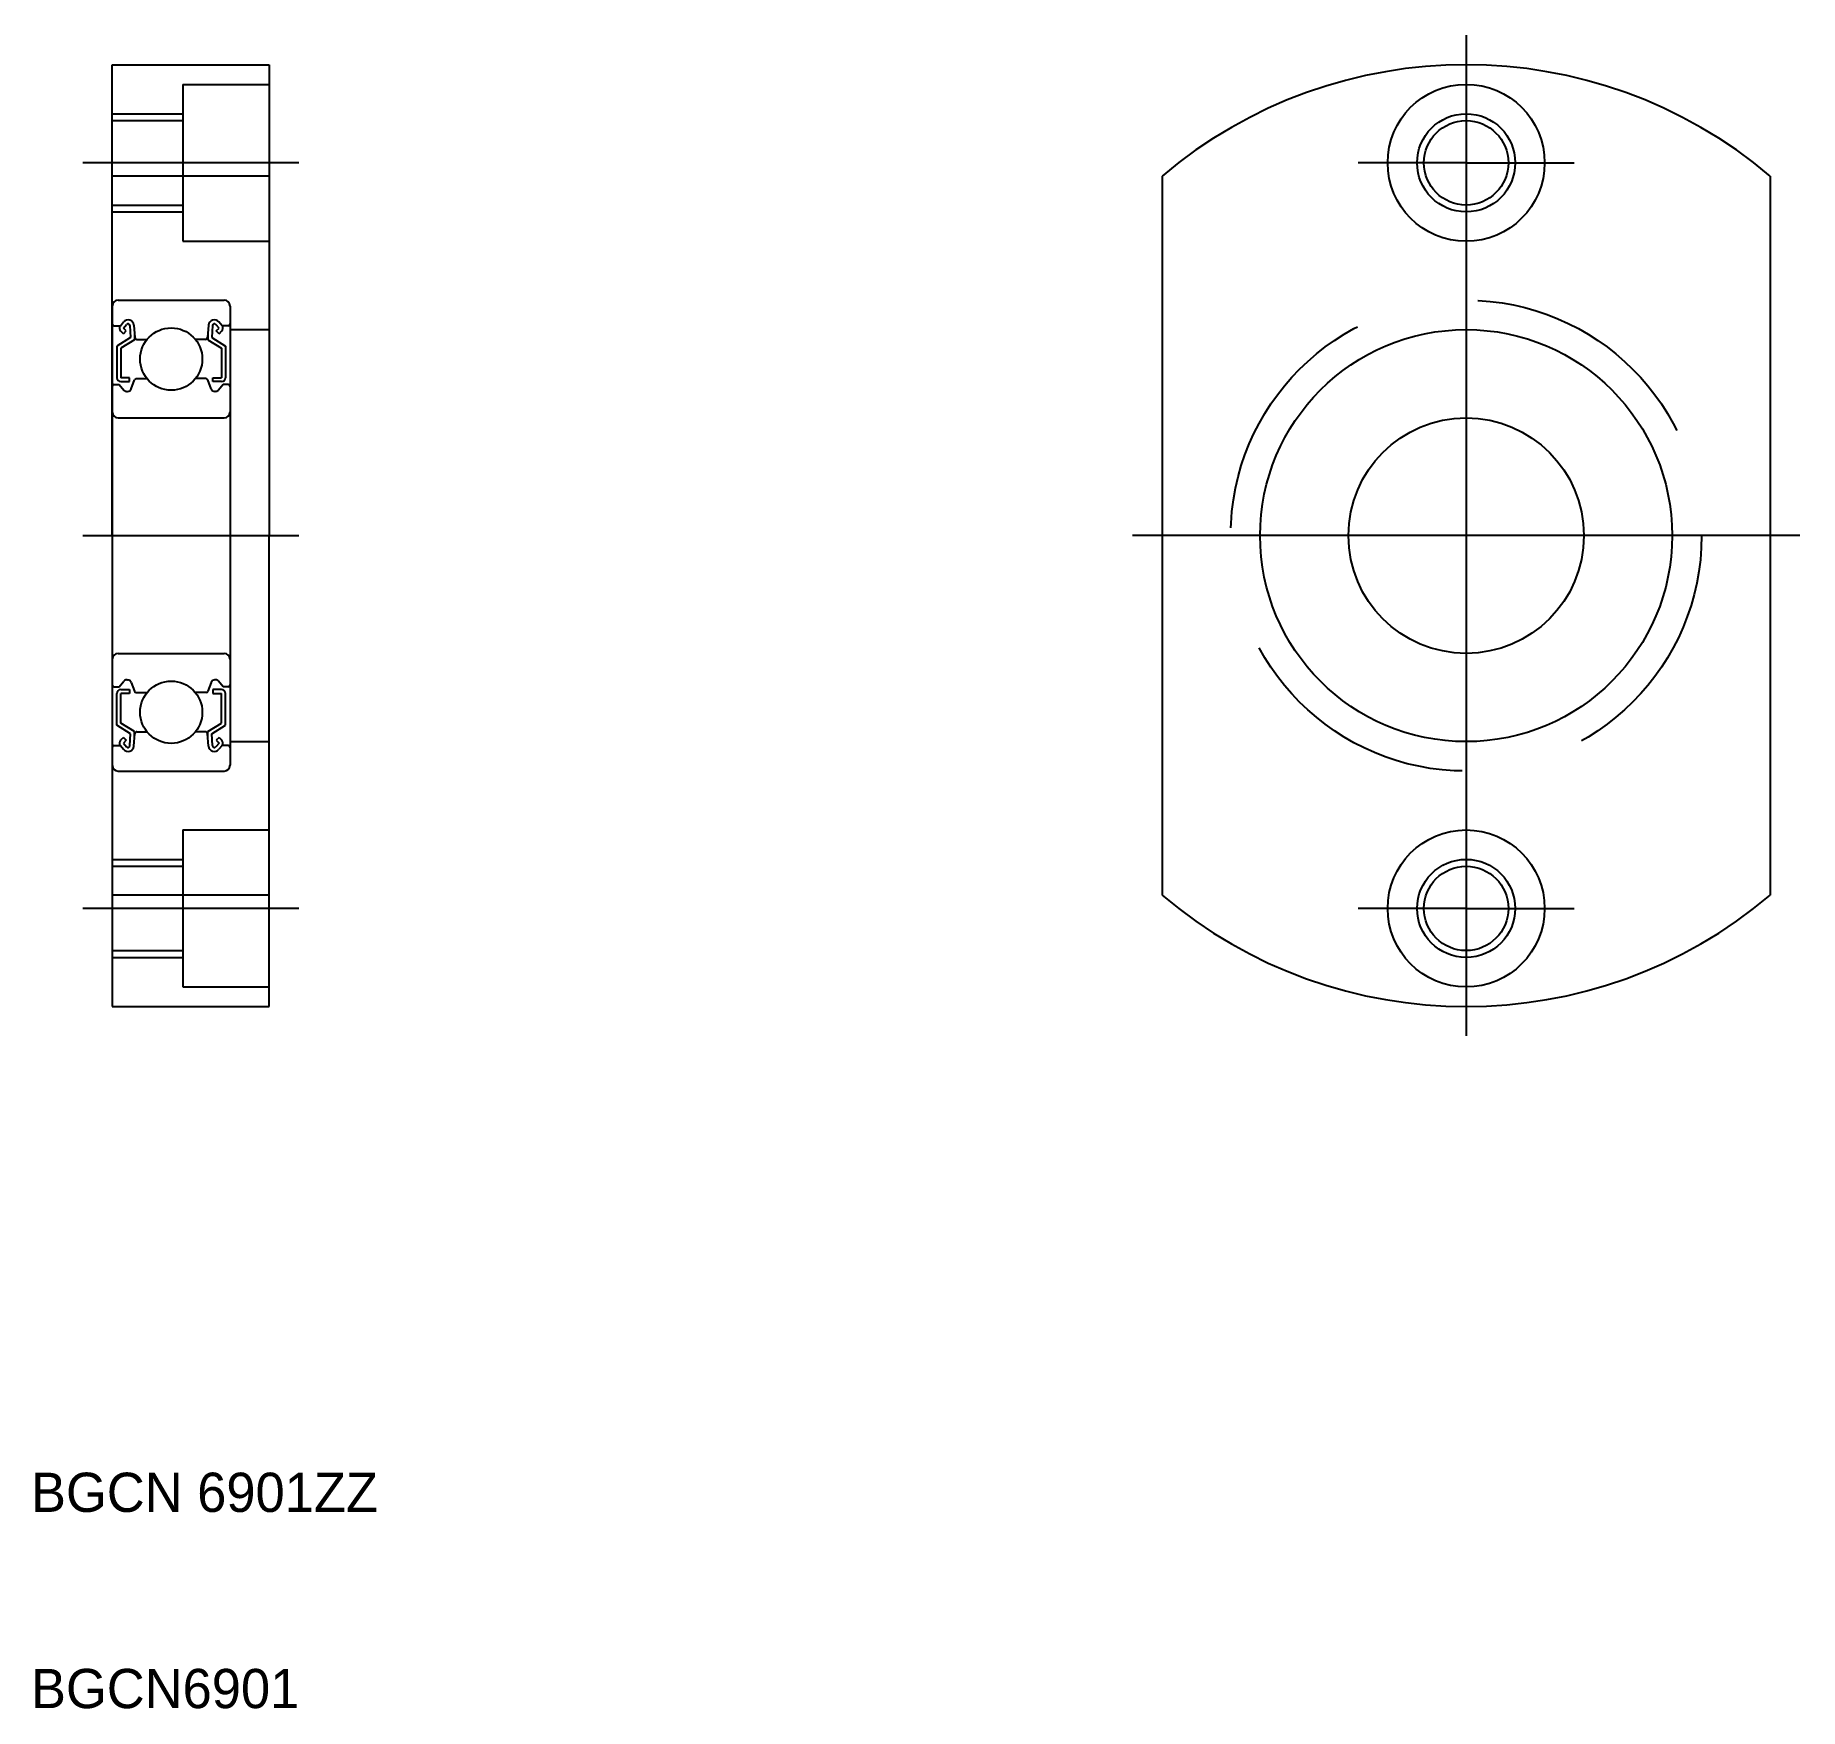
# Model space of a CAD drawing. Extents: x 111.1 to 201, y 61.3 to 146.6.
import ezdxf

# ---------------------------------------------------------------- set-up
doc = ezdxf.new("R2010")
doc.units = 0
doc.linetypes.add('CENTER', pattern=[2, 1.25, -0.25, 0.25, -0.25])
doc.linetypes.add('DASHED', pattern=[19.05, 12.7, -6.35])
doc.layers.get('0').update_dxf_attribs({"linetype": 'CONTINUOUS'})
doc.layers.add('CENTER', color=1, linetype='CENTER')

msp = doc.modelspace()

# ---------------------------------------------------------------- linework, layer by layer
at = {"color": 7}
for p, q in [((114.979, 121.082), (114.979, 145.082)), ((114.979, 145.082), (122.979, 145.082)), ((122.979, 145.082), (122.979, 121.082)), ((118.579, 144.082), (118.579, 136.082)), ((118.579, 144.082), (122.979, 144.082)), ((114.979, 142.232), (118.579, 142.232)), ((122.979, 139.406), (114.979, 139.406)), ((168.479, 139.406), (168.479, 102.759)), ((199.479, 139.406), (199.479, 102.759)), ((114.979, 137.932), (118.579, 137.932)), ((118.579, 136.082), (122.979, 136.082)), ((114.979, 121.082), (114.979, 97.082)), ((122.979, 97.082), (122.979, 121.082)), ((118.579, 106.082), (118.579, 98.082)), ((118.579, 106.082), (122.979, 106.082)), ((114.979, 104.232), (118.579, 104.232)), ((122.979, 102.759), (114.979, 102.759)), ((114.979, 99.932), (118.579, 99.932)), ((118.579, 98.082), (122.979, 98.082)), ((114.979, 97.082), (122.979, 97.082))]:
    msp.add_line(p, q, dxfattribs=at)
at = {"color": 3}
for p, q in [((114.979, 142.582), (118.579, 142.582)), ((114.979, 137.582), (118.579, 137.582)), ((114.979, 104.582), (118.579, 104.582)), ((114.979, 99.582), (118.579, 99.582))]:
    msp.add_line(p, q, dxfattribs=at)
for p, q in [((114.979, 132.782), (114.979, 109.382)), ((115.279, 133.082), (120.679, 133.082)), ((120.979, 132.782), (120.979, 109.382)), ((115.079, 131.782), (115.389, 131.782)), ((115.389, 131.782), (115.549, 131.972)), ((115.542, 131.371), (115.401, 131.512)), ((115.542, 131.653), (115.702, 131.843)), ((115.684, 131.512), (115.542, 131.653)), ((115.542, 131.371), (115.684, 131.512)), ((115.879, 131.784), (115.911, 131.18)), ((116.078, 131.805), (116.132, 131.173)), ((116.111, 131.416), (116.111, 131.069)), ((119.881, 131.805), (119.826, 131.173)), ((119.847, 131.416), (119.847, 131.069)), ((120.08, 131.784), (120.047, 131.18)), ((120.416, 131.653), (120.256, 131.843)), ((120.274, 131.512), (120.416, 131.653)), ((120.416, 131.371), (120.274, 131.512)), ((120.569, 131.782), (120.41, 131.972)), ((120.416, 131.371), (120.558, 131.512)), ((120.879, 131.782), (120.569, 131.782)), ((115.911, 131.18), (115.211, 130.743)), ((115.211, 130.743), (115.211, 129.132)), ((116.111, 131.069), (115.411, 130.632)), ((115.411, 130.632), (115.411, 129.132)), ((116.232, 131.082), (116.746, 131.082)), ((119.727, 131.082), (119.212, 131.082)), ((119.847, 131.069), (120.547, 130.632)), ((120.047, 131.18), (120.747, 130.743)), ((120.547, 130.632), (120.547, 129.132)), ((120.747, 130.743), (120.747, 129.132)), ((115.079, 128.782), (115.329, 128.782)), ((115.329, 128.782), (115.563, 128.504)), ((115.861, 129.132), (115.411, 129.132)), ((115.411, 128.932), (115.861, 128.932)), ((115.861, 128.932), (115.861, 129.132)), ((115.94, 128.564), (116.104, 129.016)), ((116.198, 129.082), (116.746, 129.082)), ((119.76, 129.082), (119.212, 129.082)), ((120.018, 128.564), (119.854, 129.016)), ((120.097, 129.132), (120.547, 129.132)), ((120.097, 128.932), (120.097, 129.132)), ((120.547, 128.932), (120.097, 128.932)), ((120.629, 128.782), (120.396, 128.504)), ((120.879, 128.782), (120.629, 128.782)), ((115.716, 128.432), (115.752, 128.432)), ((120.243, 128.432), (120.206, 128.432)), ((115.279, 127.082), (120.679, 127.082)), ((115.279, 115.082), (120.679, 115.082)), ((115.079, 113.382), (115.329, 113.382)), ((115.329, 113.382), (115.563, 113.661)), ((115.716, 113.732), (115.752, 113.732)), ((115.94, 113.6), (116.104, 113.148)), ((120.018, 113.6), (119.854, 113.148)), ((120.243, 113.732), (120.206, 113.732)), ((120.629, 113.382), (120.396, 113.661)), ((120.879, 113.382), (120.629, 113.382)), ((115.211, 111.421), (115.211, 113.032)), ((115.411, 113.232), (115.861, 113.232)), ((115.411, 111.532), (115.411, 113.032)), ((115.861, 113.032), (115.411, 113.032)), ((115.524, 113.232), (115.524, 113.232)), ((115.636, 113.232), (115.636, 113.232)), ((115.861, 113.232), (115.861, 113.032)), ((116.198, 113.082), (116.746, 113.082)), ((119.76, 113.082), (119.212, 113.082)), ((120.097, 113.232), (120.097, 113.032)), ((120.547, 113.232), (120.097, 113.232)), ((120.097, 113.032), (120.547, 113.032)), ((120.547, 111.532), (120.547, 113.032)), ((120.747, 111.421), (120.747, 113.032)), ((116.111, 111.095), (115.411, 111.532)), ((119.847, 111.095), (120.547, 111.532)), ((115.911, 110.984), (115.211, 111.421)), ((115.542, 110.793), (115.401, 110.652)), ((115.542, 110.793), (115.684, 110.652)), ((115.684, 110.652), (115.542, 110.511)), ((115.879, 110.38), (115.911, 110.984)), ((116.078, 110.359), (116.132, 110.991)), ((116.111, 110.748), (116.111, 111.095)), ((116.232, 111.082), (116.746, 111.082)), ((119.727, 111.082), (119.212, 111.082)), ((119.881, 110.359), (119.826, 110.991)), ((119.847, 110.748), (119.847, 111.095)), ((120.047, 110.984), (120.747, 111.421)), ((120.08, 110.38), (120.047, 110.984)), ((120.416, 110.793), (120.274, 110.652)), ((120.274, 110.652), (120.416, 110.511)), ((120.416, 110.793), (120.558, 110.652)), ((115.079, 110.382), (115.389, 110.382)), ((115.389, 110.382), (115.549, 110.192)), ((115.542, 110.511), (115.702, 110.321)), ((120.416, 110.511), (120.256, 110.321)), ((120.569, 110.382), (120.41, 110.192)), ((120.879, 110.382), (120.569, 110.382)), ((115.279, 109.082), (120.679, 109.082))]:
    msp.add_line(p, q)
at = {"color": 7, "linetype": 'CONTINUOUS'}
for p, q in [((120.979, 131.582), (122.979, 131.582)), ((120.979, 110.582), (122.979, 110.582))]:
    msp.add_line(p, q, dxfattribs=at)
at = {"color": 7}
for centre, radius in [((183.979, 140.082), 4), ((183.979, 140.082), 2.15), ((183.979, 121.082), 10.5), ((183.979, 121.082), 6), ((183.979, 102.082), 4), ((183.979, 102.082), 2.15)]:
    msp.add_circle(centre, radius, dxfattribs=at)
at = {"color": 3}
for centre in [(183.979, 140.082), (183.979, 102.082)]:
    msp.add_circle(centre, 2.5, dxfattribs=at)
at = {"color": 3, "linetype": 'DASHED'}
msp.add_circle((183.979, 121.082), 12, dxfattribs=at)
for centre in [(117.979, 130.082), (117.979, 112.082)]:
    msp.add_circle(centre, 1.587)
at = {"color": 7}
for start, end in [(49.77182, 130.22818), (229.77182, 310.22818)]:
    msp.add_arc((183.979, 121.082), 24, start, end, dxfattribs=at)
for centre, radius, start, end in [((115.279, 132.782), 0.3, 90, 180), ((120.679, 132.782), 0.3, 0, 90), ((115.079, 131.882), 0.1, 180, 270), ((115.543, 131.654), 0.2, 139.9921, 224.99797), ((115.779, 131.779), 0.3, 4.93496, 139.9921), ((115.779, 131.779), 0.1, 3.08644, 139.96282), ((120.18, 131.779), 0.3, 40.0079, 175.06504), ((120.18, 131.779), 0.1, 40.03718, 176.91356), ((120.416, 131.654), 0.2, 315.00203, 40.0079), ((120.879, 131.882), 0.1, 270, 0), ((116.232, 131.182), 0.1, 184.93496, 269.99889), ((119.727, 131.182), 0.1, 270.00111, 355.06504), ((115.079, 128.682), 0.1, 90, 180), ((115.411, 129.132), 0.2, 180, 270), ((116.198, 128.982), 0.1, 89.99895, 160.05843), ((119.76, 128.982), 0.1, 19.94157, 90.00105), ((120.547, 129.132), 0.2, 270, 0), ((120.879, 128.682), 0.1, 0, 90), ((115.716, 128.632), 0.2, 219.98626, 270), ((115.752, 128.632), 0.2, 270, 340.05843), ((120.206, 128.632), 0.2, 199.94157, 270), ((120.243, 128.632), 0.2, 270, 320.01374), ((115.279, 127.382), 0.3, 180, 270), ((120.679, 127.382), 0.3, 270, 0), ((115.279, 114.782), 0.3, 90, 180), ((120.679, 114.782), 0.3, 0, 90), ((115.079, 113.482), 0.1, 180, 270), ((115.716, 113.532), 0.2, 90, 140.01374), ((115.752, 113.532), 0.2, 19.94157, 90), ((120.206, 113.532), 0.2, 90, 160.05843), ((120.243, 113.532), 0.2, 39.98626, 90), ((120.879, 113.482), 0.1, 270, 0), ((115.411, 113.032), 0.2, 90, 180), ((116.198, 113.182), 0.1, 199.94157, 270.00105), ((119.76, 113.182), 0.1, 269.99895, 340.05843), ((120.547, 113.032), 0.2, 0, 90), ((115.543, 110.511), 0.2, 135.00203, 220.0079), ((116.232, 110.982), 0.1, 90.00111, 175.06504), ((119.727, 110.982), 0.1, 4.93496, 89.99889), ((120.416, 110.511), 0.2, 319.9921, 44.99797), ((115.079, 110.282), 0.1, 90, 180), ((115.779, 110.385), 0.3, 220.0079, 355.06504), ((115.779, 110.385), 0.1, 220.03718, 356.91356), ((120.18, 110.385), 0.3, 184.93496, 319.9921), ((120.18, 110.385), 0.1, 183.08644, 319.96282), ((120.879, 110.282), 0.1, 0, 90), ((115.279, 109.382), 0.3, 180, 270), ((120.679, 109.382), 0.3, 270, 0)]:
    msp.add_arc(centre, radius, start, end)
at = {"layer": 'CENTER', "color": 1, "linetype": 'CONTINUOUS'}
for p, q in [((183.979, 146.582), (183.979, 95.582)), ((124.479, 140.082), (113.479, 140.082)), ((183.979, 140.082), (178.479, 140.082)), ((183.979, 140.082), (189.479, 140.082)), ((113.479, 121.082), (124.479, 121.082)), ((200.979, 121.082), (166.979, 121.082)), ((124.479, 102.082), (113.479, 102.082)), ((183.979, 102.082), (178.479, 102.082)), ((183.979, 102.082), (189.479, 102.082))]:
    msp.add_line(p, q, dxfattribs=at)

# ---------------------------------------------------------------- texts
at = {"color": 7}
for s, p in [('BGCN 6901ZZ', (110.833, 71.325)), ('BGCN6901', (110.833, 61.325))]:
    msp.add_text(s, height=2, dxfattribs=at).set_placement(p)

doc.saveas('drawing.dxf')
